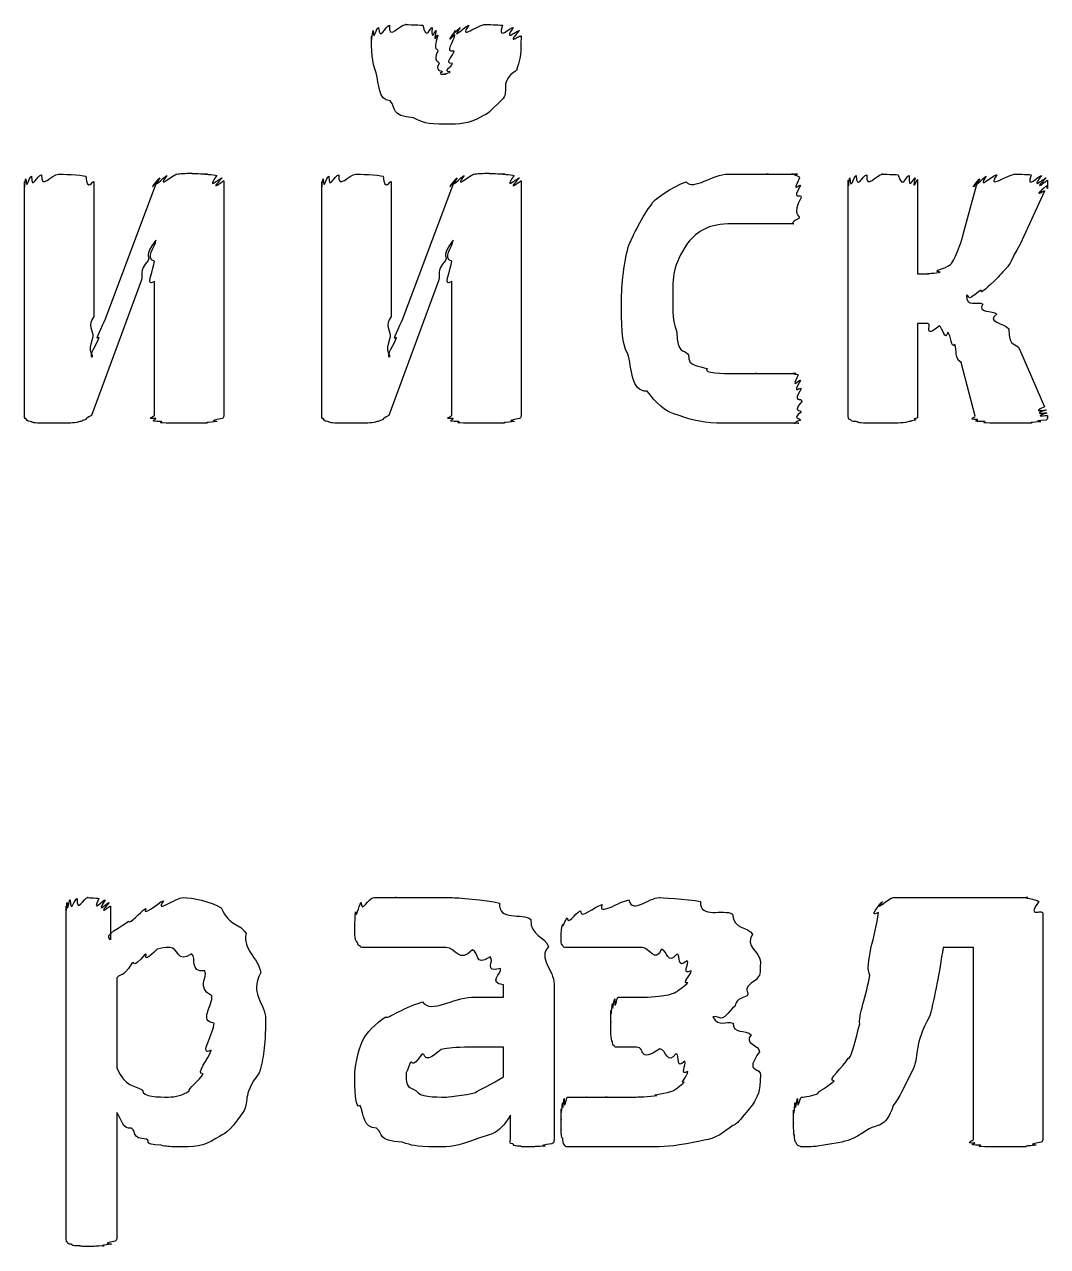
# Model space of a CAD drawing. Header units: millimetres. Extents: x 25 to 190, y 204 to 253.
# Drawn here: x 50.76 to 58, y 244.48 to 253.13 of the extents above; entities that cross this region are included whole.
import ezdxf

# ---------------------------------------------------------------- set-up
doc = ezdxf.new("R2010")
doc.units = ezdxf.units.MM
doc.layers.get('0').update_dxf_attribs({"linetype": 'CONTINUOUS'})

msp = doc.modelspace()

# ---------------------------------------------------------------- linework, layer by layer
at = {"color": 0}
for p, q in [((54.2742, 253.049), (54.2742, 253.049)), ((50.7573, 250.365), (50.7573, 252.018)), ((51.248, 252.018), (51.248, 251.065)), ((51.3306, 251.048), (51.6943, 252.018)), ((52.1684, 252.024), (52.1684, 250.365)), ((52.863, 250.365), (52.863, 252.018)), ((53.3534, 252.018), (53.3534, 251.065)), ((53.4363, 251.048), (53.8, 252.018)), ((54.2742, 252.024), (54.2742, 250.365)), ((56.5919, 250.354), (56.5919, 252.029)), ((57.0826, 252.035), (57.0826, 251.368)), ((57.4075, 251.655), (57.507, 252.018)), ((57.9808, 251.952), (57.81, 251.577)), ((51.5842, 251.318), (51.2314, 250.365)), ((51.6777, 250.365), (51.6777, 251.313)), ((53.6896, 251.318), (53.3368, 250.365)), ((53.7834, 250.365), (53.7834, 251.313)), ((57.0826, 251.368), (57.1652, 251.368)), ((57.1542, 251.015), (57.0826, 251.015)), ((57.0826, 251.015), (57.0826, 250.348)), ((57.8044, 250.833), (57.9808, 250.425)), ((57.4904, 250.359), (57.3913, 250.74)), ((56.2638, 250.464), (56.2638, 250.464)), ((58.003, 250.354), (58.003, 250.354)), ((51.0536, 244.542), (51.0536, 246.891)), ((51.3676, 246.891), (51.3676, 246.654)), ((56.9101, 246.952), (57.8637, 246.952)), ((57.9684, 246.841), (57.9684, 245.243)), ((57.4781, 246.599), (57.2629, 246.599)), ((57.4781, 245.243), (57.4781, 246.599)), ((51.4117, 246.384), (51.4117, 245.744)), ((54.15, 246.246), (54.15, 246.334)), ((54.5084, 246.339), (54.5084, 245.243)), ((53.9238, 246.246), (54.15, 246.246)), ((54.9603, 246.246), (55.1092, 246.246)), ((55.6383, 246.108), (55.6327, 246.108)), ((52.101, 246.064), (52.101, 246.064)), ((52.4648, 246.091), (52.4648, 246.091)), ((54.15, 245.893), (53.9129, 245.893)), ((54.15, 245.684), (54.15, 245.893)), ((55.0926, 245.893), (54.9547, 245.893)), ((55.9689, 245.7), (55.9689, 245.7)), ((51.4117, 245.43), (51.4117, 244.542)), ((54.1997, 245.243), (54.1997, 245.413))]:
    msp.add_line(p, q, dxfattribs=at)
for points in [[(53.2268, 253.088), (53.2296, 252.995), (53.2462, 253.106), (53.2652, 253.11)], [(53.2652, 253.11), (53.2709, 253.007), (53.3121, 253.122), (53.3425, 253.126)], [(53.3425, 253.126), (53.3329, 253.013), (53.4141, 253.132), (53.4582, 253.132)], [(53.4582, 253.132), (53.4278, 253.132), (53.5492, 253.129), (53.5795, 253.126)], [(53.5795, 253.126), (53.6042, 253.007), (53.6303, 253.117), (53.6455, 253.11)], [(53.6455, 253.11), (53.6346, 252.995), (53.6691, 253.099), (53.6734, 253.088)], [(53.811, 253.088), (53.7365, 252.995), (53.8289, 253.106), (53.8441, 253.11)], [(53.8441, 253.11), (53.7669, 253.007), (53.8787, 253.122), (53.9048, 253.126)], [(53.9048, 253.126), (53.8219, 253.013), (53.9722, 253.132), (54.0205, 253.132)], [(54.0205, 253.132), (54.0385, 253.132), (54.1115, 253.129), (54.1419, 253.126)], [(54.1419, 253.126), (54.1002, 253.007), (54.1997, 253.117), (54.2188, 253.11)], [(54.2188, 253.11), (54.1419, 252.995), (54.2548, 253.099), (54.2629, 253.088)], [(53.2158, 253.049), (53.2158, 252.973), (53.2183, 253.077), (53.2268, 253.088)], [(53.2486, 252.79), (53.2158, 252.863), (53.2158, 252.953), (53.2158, 253.049)], [(53.6734, 253.088), (53.6455, 252.978), (53.6843, 253.068), (53.6843, 253.055)], [(53.6843, 253.055), (53.6455, 252.922), (53.6843, 252.978), (53.6843, 252.944)], [(53.8057, 253.06), (53.7256, 252.978), (53.8067, 253.08), (53.811, 253.088)], [(53.8, 252.944), (53.7256, 252.925), (53.8057, 253.019), (53.8057, 253.06)], [(54.2629, 253.088), (54.1556, 252.973), (54.2742, 253.063), (54.2742, 253.049)], [(54.2742, 253.049), (54.2742, 252.874), (54.2629, 252.884), (54.241, 252.807)], [(53.6843, 252.944), (53.6483, 252.856), (53.691, 252.881), (53.6952, 252.856)], [(53.7891, 252.856), (53.7228, 252.856), (53.8, 252.911), (53.8, 252.944)], [(53.6952, 252.856), (53.6593, 252.804), (53.709, 252.809), (53.7175, 252.796)], [(53.7725, 252.796), (53.7118, 252.804), (53.7849, 252.83), (53.7891, 252.856)], [(53.3481, 252.592), (53.2599, 252.592), (53.2709, 252.713), (53.2486, 252.79)], [(53.7175, 252.796), (53.6744, 252.779), (53.7337, 252.779), (53.745, 252.779)], [(53.745, 252.779), (53.6967, 252.779), (53.764, 252.785), (53.7725, 252.796)], [(54.241, 252.807), (54.1154, 252.724), (54.1913, 252.666), (54.1472, 252.608)], [(53.5132, 252.47), (53.3481, 252.484), (53.3922, 252.539), (53.3481, 252.592)], [(54.1472, 252.608), (54.0314, 252.493), (54.0537, 252.509), (53.9873, 252.476)], [(53.745, 252.426), (53.5975, 252.426), (53.5795, 252.44), (53.5132, 252.47)], [(53.9873, 252.476), (53.8992, 252.426), (53.8399, 252.426), (53.745, 252.426)], [(50.8071, 252.057), (50.8081, 251.952), (50.8483, 252.068), (50.8787, 252.068)], [(50.8787, 252.068), (50.8702, 251.955), (50.9517, 252.073), (50.9997, 252.073)], [(50.9997, 252.073), (51.0134, 252.073), (51.1598, 252.068), (51.1926, 252.057)], [(51.7165, 252.046), (51.646, 251.944), (51.7469, 252.058), (51.7659, 252.063)], [(51.7659, 252.063), (51.6862, 251.955), (51.8114, 252.073), (51.8375, 252.073)], [(51.8375, 252.073), (51.8555, 252.076), (51.8982, 252.079), (51.9423, 252.079)], [(51.9423, 252.079), (51.9437, 252.076), (52.0224, 252.076), (52.0527, 252.073)], [(52.0527, 252.073), (52.003, 252.073), (52.1035, 252.069), (52.1187, 252.063)], [(52.1187, 252.063), (52.0361, 251.944), (52.149, 252.053), (52.1575, 252.046)], [(52.9124, 252.057), (52.9138, 251.952), (52.9537, 252.068), (52.984, 252.068)], [(52.984, 252.068), (52.9759, 251.955), (53.0571, 252.073), (53.1054, 252.073)], [(53.1054, 252.073), (53.1192, 252.073), (53.2652, 252.068), (53.2984, 252.057)], [(53.8219, 252.046), (53.7517, 251.944), (53.8522, 252.058), (53.8716, 252.063)], [(53.8716, 252.063), (53.7916, 251.955), (53.9171, 252.073), (53.9433, 252.073)], [(53.9433, 252.073), (53.9612, 252.076), (54.0039, 252.079), (54.048, 252.079)], [(54.048, 252.079), (54.0494, 252.076), (54.1281, 252.076), (54.1584, 252.073)], [(54.1584, 252.073), (54.1087, 252.073), (54.2092, 252.069), (54.2244, 252.063)], [(54.2244, 252.063), (54.1419, 251.944), (54.2548, 252.053), (54.2629, 252.046)], [(55.4426, 252.018), (55.499, 251.955), (55.6327, 252.073), (55.7403, 252.073)], [(55.7403, 252.073), (55.7749, 252.073), (55.8408, 252.073), (55.8892, 252.073)], [(55.8892, 252.073), (55.874, 252.073), (55.9855, 252.073), (56.0268, 252.073)], [(56.0268, 252.073), (55.9551, 252.073), (56.104, 252.073), (56.1372, 252.073)], [(56.1372, 252.073), (56.1386, 252.073), (56.1922, 252.073), (56.2031, 252.073)], [(56.2031, 252.073), (56.1647, 252.073), (56.2268, 252.073), (56.231, 252.073)], [(56.231, 252.073), (56.1756, 252.073), (56.2434, 252.064), (56.2472, 252.046)], [(56.6028, 252.046), (56.6099, 251.944), (56.6279, 252.058), (56.6469, 252.063)], [(56.6469, 252.063), (56.6498, 251.952), (56.6939, 252.068), (56.7242, 252.068)], [(56.7242, 252.068), (56.7133, 251.955), (56.793, 252.073), (56.8343, 252.073)], [(56.8343, 252.073), (56.7972, 252.073), (56.9143, 252.071), (56.9447, 252.068)], [(56.9447, 252.068), (56.9778, 251.952), (57.0025, 252.065), (57.0219, 252.063)], [(57.0219, 252.063), (57.0177, 251.944), (57.0576, 252.053), (57.066, 252.046)], [(57.5677, 252.057), (57.4985, 251.952), (57.6143, 252.068), (57.6446, 252.068)], [(57.6446, 252.068), (57.562, 251.955), (57.7219, 252.073), (57.7769, 252.073)], [(57.7769, 252.073), (57.7783, 252.073), (57.857, 252.071), (57.8873, 252.068)], [(57.8873, 252.068), (57.8404, 251.952), (57.9438, 252.065), (57.9589, 252.063)], [(57.9589, 252.063), (57.8735, 251.944), (57.9878, 252.053), (57.9921, 252.046)], [(50.7573, 252.018), (50.7573, 251.926), (50.7601, 252.032), (50.7683, 252.04)], [(50.7683, 252.04), (50.7711, 251.941), (50.7877, 252.053), (50.8071, 252.057)], [(51.1926, 252.057), (51.2011, 251.937), (51.248, 252.036), (51.248, 252.018)], [(51.6943, 252.018), (51.6199, 251.93), (51.7052, 252.038), (51.7165, 252.046)], [(52.1575, 252.046), (52.0499, 251.93), (52.1684, 252.031), (52.1684, 252.024)], [(52.863, 252.018), (52.863, 251.926), (52.8655, 252.032), (52.874, 252.04)], [(52.874, 252.04), (52.8768, 251.941), (52.8934, 252.053), (52.9124, 252.057)], [(53.2984, 252.057), (53.3065, 251.937), (53.3534, 252.036), (53.3534, 252.018)], [(53.8, 252.018), (53.7256, 251.93), (53.811, 252.038), (53.8219, 252.046)], [(54.2629, 252.046), (54.1556, 251.93), (54.2742, 252.031), (54.2742, 252.024)], [(55.2002, 251.859), (55.1974, 251.886), (55.3501, 251.985), (55.4426, 252.018)], [(56.2472, 252.046), (56.1827, 251.922), (56.2529, 252.013), (56.2529, 251.991)], [(56.2529, 251.991), (56.1869, 251.878), (56.2585, 251.941), (56.2585, 251.908)], [(56.5919, 252.029), (56.5919, 251.933), (56.5947, 252.042), (56.6028, 252.046)], [(57.066, 252.046), (57.0357, 251.933), (57.0826, 252.038), (57.0826, 252.035)], [(57.507, 252.018), (57.4368, 251.93), (57.5123, 252.036), (57.5236, 252.04)], [(57.5236, 252.04), (57.4587, 251.941), (57.5483, 252.053), (57.5677, 252.057)], [(57.9974, 251.991), (57.8778, 251.889), (57.9878, 251.966), (57.9808, 251.952)], [(57.9921, 252.046), (57.8845, 251.933), (58.003, 252.036), (58.003, 252.029)], [(58.003, 252.029), (58.003, 251.915), (58.0002, 252.005), (57.9974, 251.991)], [(56.2585, 251.908), (56.1869, 251.776), (56.2529, 251.788), (56.2419, 251.759)], [(55.0404, 251.577), (55.0623, 251.622), (55.1339, 251.784), (55.2002, 251.859)], [(55.7678, 251.721), (55.6052, 251.721), (55.5265, 251.674), (55.4535, 251.583)], [(55.9386, 251.721), (55.8077, 251.721), (55.8341, 251.721), (55.7678, 251.721)], [(56.0599, 251.721), (56.0215, 251.721), (55.9855, 251.721), (55.9386, 251.721)], [(56.1481, 251.721), (56.0903, 251.721), (56.0959, 251.721), (56.0599, 251.721)], [(56.2031, 251.721), (56.1344, 251.721), (56.1703, 251.721), (56.1481, 251.721)], [(56.2419, 251.759), (56.1647, 251.721), (56.2169, 251.721), (56.2031, 251.721)], [(57.3634, 251.522), (57.3595, 251.507), (57.3966, 251.602), (57.4075, 251.655)], [(51.689, 251.605), (51.5952, 251.478), (51.6516, 251.509), (51.6336, 251.462)], [(51.6777, 251.456), (51.6089, 251.478), (51.6848, 251.557), (51.689, 251.605)], [(53.7944, 251.605), (53.7009, 251.478), (53.7573, 251.509), (53.7393, 251.462)], [(53.7834, 251.456), (53.7146, 251.478), (53.7905, 251.557), (53.7944, 251.605)], [(54.985, 251.17), (54.985, 251.28), (55.003, 251.467), (55.0404, 251.577)], [(55.4535, 251.583), (55.3448, 251.419), (55.3491, 251.358), (55.3491, 251.186)], [(57.81, 251.577), (57.7303, 251.445), (57.755, 251.462), (57.7219, 251.418)], [(51.6336, 251.462), (51.562, 251.382), (51.6019, 251.365), (51.5842, 251.318)], [(51.6777, 251.313), (51.6061, 251.26), (51.6777, 251.408), (51.6777, 251.456)], [(53.7393, 251.462), (53.6677, 251.382), (53.7076, 251.365), (53.6896, 251.318)], [(53.7834, 251.313), (53.7118, 251.26), (53.7834, 251.408), (53.7834, 251.456)], [(57.3084, 251.429), (57.3264, 251.434), (57.3486, 251.485), (57.3634, 251.522)], [(57.1652, 251.368), (57.1211, 251.368), (57.2202, 251.371), (57.2424, 251.379)], [(57.2424, 251.379), (57.168, 251.386), (57.2893, 251.406), (57.3084, 251.429)], [(57.7219, 251.418), (57.664, 251.36), (57.6559, 251.342), (57.6227, 251.313)], [(57.6227, 251.313), (57.4848, 251.187), (57.5592, 251.265), (57.5236, 251.247)], [(57.5236, 251.247), (57.4146, 251.155), (57.4587, 251.22), (57.4298, 251.214)], [(57.4298, 251.214), (57.4255, 251.128), (57.5084, 251.175), (57.5455, 251.153)], [(55.0291, 250.806), (54.985, 250.863), (54.985, 251.033), (54.985, 251.17)], [(55.3491, 251.186), (55.3448, 251.04), (55.3572, 251.021), (55.3766, 250.954)], [(57.5455, 251.153), (57.4985, 251.088), (57.6143, 251.11), (57.6446, 251.081)], [(51.248, 251.065), (51.2011, 251), (51.2452, 250.968), (51.2424, 250.921)], [(51.2865, 250.916), (51.2424, 250.875), (51.3154, 251.004), (51.3306, 251.048)], [(53.3534, 251.065), (53.3065, 251), (53.3506, 250.968), (53.3481, 250.921)], [(53.3922, 250.916), (53.3481, 250.875), (53.4211, 251.004), (53.4363, 251.048)], [(57.6446, 251.081), (57.5578, 251.029), (57.7014, 251.017), (57.7275, 250.977)], [(55.3766, 250.954), (55.3819, 250.795), (55.4221, 250.839), (55.4591, 250.795)], [(57.2368, 250.999), (57.1168, 250.897), (57.187, 251.015), (57.1542, 251.015)], [(57.2975, 250.954), (57.2781, 250.879), (57.259, 250.99), (57.2368, 250.999)], [(57.3472, 250.866), (57.3193, 250.835), (57.3193, 250.933), (57.2975, 250.954)], [(57.7275, 250.977), (57.7303, 250.831), (57.7825, 250.888), (57.8044, 250.833)], [(51.2424, 250.921), (51.1983, 250.787), (51.2396, 250.825), (51.2367, 250.778)], [(51.2367, 250.778), (51.212, 250.787), (51.2713, 250.872), (51.2865, 250.916)], [(53.3481, 250.921), (53.304, 250.787), (53.3453, 250.825), (53.3425, 250.778)], [(53.3425, 250.778), (53.3178, 250.787), (53.377, 250.872), (53.3922, 250.916)], [(57.3913, 250.74), (57.3444, 250.762), (57.361, 250.829), (57.3472, 250.866)], [(55.167, 250.536), (55.0471, 250.533), (55.0623, 250.698), (55.0291, 250.806)], [(55.4591, 250.795), (55.4549, 250.706), (55.5392, 250.717), (55.5914, 250.696)], [(55.5914, 250.696), (55.5611, 250.662), (55.7071, 250.662), (55.7735, 250.662)], [(55.7735, 250.662), (55.8119, 250.662), (55.8959, 250.662), (55.9442, 250.662)], [(55.9442, 250.662), (55.9072, 250.662), (56.0338, 250.662), (56.0709, 250.662)], [(56.0709, 250.662), (56.0987, 250.662), (56.1372, 250.662), (56.159, 250.662)], [(56.159, 250.662), (56.1453, 250.662), (56.2046, 250.662), (56.2197, 250.662)], [(56.2197, 250.662), (56.1675, 250.662), (56.2321, 250.658), (56.2363, 250.651)], [(56.2363, 250.651), (56.1785, 250.53), (56.2487, 250.631), (56.2529, 250.613)], [(56.2529, 250.613), (56.1869, 250.497), (56.2585, 250.577), (56.2585, 250.552)], [(55.3932, 250.365), (55.2856, 250.387), (55.2291, 250.461), (55.167, 250.536)], [(56.2585, 250.552), (56.1894, 250.445), (56.2638, 250.497), (56.2638, 250.464)], [(56.2638, 250.464), (56.1894, 250.383), (56.261, 250.409), (56.2585, 250.387)], [(57.9808, 250.425), (57.8778, 250.378), (57.9921, 250.41), (57.9921, 250.403)], [(50.7683, 250.343), (50.7573, 250.339), (50.7573, 250.357), (50.7573, 250.365)], [(50.8014, 250.321), (50.7711, 250.323), (50.7753, 250.334), (50.7683, 250.343)], [(51.1926, 250.337), (51.1542, 250.321), (51.1665, 250.323), (51.1485, 250.321)], [(51.2314, 250.365), (51.1761, 250.334), (51.2039, 250.344), (51.1926, 250.337)], [(51.689, 250.343), (51.6061, 250.339), (51.6777, 250.357), (51.6777, 250.365)], [(51.7275, 250.321), (51.6199, 250.323), (51.6957, 250.334), (51.689, 250.343)], [(52.1575, 250.343), (52.0361, 250.323), (52.1367, 250.328), (52.1187, 250.321)], [(52.1684, 250.365), (52.1684, 250.339), (52.1642, 250.349), (52.1575, 250.343)], [(52.874, 250.343), (52.863, 250.339), (52.863, 250.357), (52.863, 250.365)], [(52.9071, 250.321), (52.8768, 250.323), (52.8807, 250.334), (52.874, 250.343)], [(53.2984, 250.337), (53.2599, 250.321), (53.2723, 250.323), (53.2543, 250.321)], [(53.3368, 250.365), (53.2818, 250.334), (53.3093, 250.344), (53.2984, 250.337)], [(53.7944, 250.343), (53.7118, 250.339), (53.7834, 250.357), (53.7834, 250.365)], [(53.8332, 250.321), (53.7256, 250.323), (53.8014, 250.334), (53.7944, 250.343)], [(54.2629, 250.343), (54.1419, 250.323), (54.2424, 250.328), (54.2244, 250.321)], [(54.2742, 250.365), (54.2742, 250.339), (54.2699, 250.349), (54.2629, 250.343)], [(55.7071, 250.31), (55.5833, 250.31), (55.4838, 250.328), (55.3932, 250.365)], [(56.2529, 250.332), (56.1827, 250.31), (56.2487, 250.31), (56.2419, 250.31)], [(56.2585, 250.387), (56.1869, 250.339), (56.2557, 250.346), (56.2529, 250.332)], [(56.6028, 250.337), (56.5919, 250.334), (56.5919, 250.349), (56.5919, 250.354)], [(56.6469, 250.321), (56.6099, 250.321), (56.6138, 250.329), (56.6028, 250.337)], [(57.066, 250.332), (57.0177, 250.321), (57.0438, 250.323), (57.0219, 250.321)], [(57.0826, 250.348), (57.0357, 250.332), (57.077, 250.339), (57.066, 250.332)], [(57.507, 250.337), (57.4255, 250.334), (57.4904, 250.351), (57.4904, 250.359)], [(57.5564, 250.321), (57.4477, 250.321), (57.5179, 250.329), (57.507, 250.337)], [(57.9921, 250.332), (57.8707, 250.321), (57.9713, 250.323), (57.9533, 250.321)], [(57.9921, 250.403), (57.8817, 250.365), (57.9974, 250.388), (57.9974, 250.381)], [(57.9974, 250.381), (57.8845, 250.349), (58.003, 250.367), (58.003, 250.365)], [(58.003, 250.354), (58.003, 250.332), (57.9988, 250.339), (57.9921, 250.332)], [(58.003, 250.365), (58.003, 250.343), (58.003, 250.357), (58.003, 250.354)], [(50.873, 250.31), (50.8042, 250.312), (50.8194, 250.317), (50.8014, 250.321)], [(50.9834, 250.31), (50.8635, 250.31), (50.902, 250.31), (50.873, 250.31)], [(51.0826, 250.31), (50.9475, 250.31), (51.0233, 250.31), (50.9834, 250.31)], [(51.1485, 250.321), (51.1168, 250.312), (51.1073, 250.312), (51.0826, 250.31)], [(51.8047, 250.31), (51.6611, 250.312), (51.7493, 250.317), (51.7275, 250.321)], [(51.9257, 250.31), (51.8403, 250.31), (51.8375, 250.31), (51.8047, 250.31)], [(52.0418, 250.31), (51.937, 250.31), (51.9726, 250.31), (51.9257, 250.31)], [(52.1187, 250.321), (51.9987, 250.312), (52.0746, 250.312), (52.0418, 250.31)], [(52.9788, 250.31), (52.9096, 250.312), (52.9248, 250.317), (52.9071, 250.321)], [(53.0888, 250.31), (52.9689, 250.31), (53.0077, 250.31), (52.9788, 250.31)], [(53.1883, 250.31), (53.0532, 250.31), (53.129, 250.31), (53.0888, 250.31)], [(53.2543, 250.321), (53.2225, 250.312), (53.213, 250.312), (53.1883, 250.31)], [(53.9101, 250.31), (53.7669, 250.312), (53.8551, 250.317), (53.8332, 250.321)], [(54.0314, 250.31), (53.9461, 250.31), (53.9433, 250.31), (53.9101, 250.31)], [(54.1472, 250.31), (54.0424, 250.31), (54.0784, 250.31), (54.0314, 250.31)], [(54.2244, 250.321), (54.1045, 250.312), (54.1803, 250.312), (54.1472, 250.31)], [(55.8669, 250.31), (55.7569, 250.31), (55.7622, 250.31), (55.7071, 250.31)], [(56.0158, 250.31), (55.8631, 250.31), (55.9223, 250.31), (55.8669, 250.31)], [(56.1372, 250.31), (56.0723, 250.31), (56.0627, 250.31), (56.0158, 250.31)], [(56.2144, 250.31), (56.1428, 250.31), (56.1728, 250.31), (56.1372, 250.31)], [(56.2419, 250.31), (56.1717, 250.31), (56.2282, 250.31), (56.2144, 250.31)], [(56.7242, 250.31), (56.6498, 250.312), (56.6692, 250.317), (56.6469, 250.321)], [(56.8343, 250.31), (56.7133, 250.31), (56.7574, 250.31), (56.7242, 250.31)], [(56.9447, 250.31), (56.9143, 250.31), (56.8784, 250.31), (56.8343, 250.31)], [(57.0219, 250.321), (56.9778, 250.312), (56.9778, 250.312), (56.9447, 250.31)], [(57.6393, 250.31), (57.4918, 250.312), (57.5786, 250.317), (57.5564, 250.321)], [(57.7716, 250.31), (57.6749, 250.31), (57.6721, 250.31), (57.6393, 250.31)], [(57.8817, 250.31), (57.7744, 250.31), (57.8157, 250.31), (57.7716, 250.31)], [(57.9533, 250.321), (57.8337, 250.312), (57.9106, 250.312), (57.8817, 250.31)], [(51.0536, 246.891), (51.0536, 246.808), (51.0551, 246.914), (51.0589, 246.918)], [(51.0589, 246.918), (51.0604, 246.819), (51.0702, 246.931), (51.0812, 246.935)], [(51.0812, 246.935), (51.0868, 246.83), (51.1115, 246.946), (51.1309, 246.946)], [(51.1309, 246.946), (51.1267, 246.833), (51.1775, 246.952), (51.2078, 246.952)], [(51.2078, 246.952), (51.1888, 246.952), (51.2657, 246.949), (51.2851, 246.946)], [(51.2851, 246.946), (51.2258, 246.83), (51.3182, 246.942), (51.3292, 246.935)], [(51.3292, 246.935), (51.2519, 246.819), (51.3524, 246.925), (51.3567, 246.918)], [(51.3567, 246.918), (51.2632, 246.804), (51.3676, 246.902), (51.3676, 246.891)], [(51.4946, 246.786), (51.5056, 246.76), (51.5743, 246.852), (51.616, 246.874)], [(51.616, 246.874), (51.5895, 246.808), (51.7013, 246.918), (51.7426, 246.929)], [(51.7426, 246.929), (51.6738, 246.833), (51.8322, 246.952), (51.8806, 246.952)], [(51.8806, 246.952), (51.9465, 246.952), (52.076, 246.926), (52.1504, 246.88)], [(52.1504, 246.88), (52.2111, 246.742), (52.2827, 246.775), (52.3268, 246.698)], [(53.1026, 246.852), (53.1082, 246.789), (53.122, 246.896), (53.1414, 246.918)], [(53.1414, 246.918), (53.1442, 246.833), (53.1908, 246.952), (53.2349, 246.952)], [(53.2349, 246.952), (53.2324, 246.952), (53.3301, 246.952), (53.3894, 246.952)], [(53.3894, 246.952), (53.3506, 246.952), (53.5107, 246.952), (53.5767, 246.952)], [(53.5767, 246.952), (53.6042, 246.952), (53.7161, 246.952), (53.7863, 246.952)], [(53.7863, 246.952), (53.8057, 246.952), (54.03, 246.937), (54.1225, 246.913)], [(54.1225, 246.913), (54.1073, 246.782), (54.2879, 246.848), (54.3429, 246.797)], [(54.6957, 246.858), (54.6929, 246.789), (54.791, 246.891), (54.8499, 246.902)], [(54.8499, 246.902), (54.8114, 246.815), (54.9712, 246.926), (55.0376, 246.935)], [(55.0376, 246.935), (55.0651, 246.833), (55.178, 246.952), (55.2524, 246.952)], [(55.2524, 246.952), (55.2443, 246.952), (55.4563, 246.942), (55.5445, 246.924)], [(55.5445, 246.924), (55.5392, 246.797), (55.7071, 246.876), (55.7706, 246.835)], [(56.8053, 246.847), (56.7256, 246.8), (56.818, 246.908), (56.8332, 246.924)], [(56.8332, 246.924), (56.7588, 246.833), (56.8773, 246.952), (56.9101, 246.952)], [(57.8637, 246.952), (57.8143, 246.952), (57.9219, 246.942), (57.9409, 246.924)], [(57.9409, 246.924), (57.8499, 246.797), (57.9684, 246.877), (57.9684, 246.841)], [(51.3676, 246.654), (51.3073, 246.687), (51.4533, 246.749), (51.4946, 246.786)], [(53.0973, 246.753), (53.0973, 246.745), (53.0987, 246.83), (53.1026, 246.852)], [(54.3429, 246.797), (54.3387, 246.678), (54.4435, 246.681), (54.4696, 246.604)], [(54.5691, 246.764), (54.5715, 246.727), (54.5867, 246.797), (54.6019, 246.808)], [(54.6019, 246.808), (54.6047, 246.753), (54.6516, 246.838), (54.6957, 246.858)], [(55.7706, 246.835), (55.7816, 246.72), (55.8807, 246.75), (55.9139, 246.692)], [(56.745, 246.4), (56.7034, 246.48), (56.7863, 246.681), (56.8053, 246.847)], [(53.0973, 246.687), (53.0973, 246.678), (53.0973, 246.731), (53.0973, 246.753)], [(54.5578, 246.692), (54.5578, 246.689), (54.5606, 246.745), (54.5691, 246.764)], [(52.3268, 246.698), (52.3021, 246.587), (52.4097, 246.528), (52.4316, 246.422)], [(53.1139, 246.637), (53.1001, 246.639), (53.1001, 246.668), (53.0973, 246.687)], [(53.1357, 246.61), (53.1153, 246.612), (53.1206, 246.626), (53.1139, 246.637)], [(54.5578, 246.643), (54.5578, 246.643), (54.5578, 246.673), (54.5578, 246.692)], [(54.5691, 246.615), (54.5606, 246.616), (54.5606, 246.632), (54.5578, 246.643)], [(54.5853, 246.599), (54.5691, 246.601), (54.5715, 246.607), (54.5691, 246.615)], [(55.9139, 246.692), (55.8504, 246.605), (55.9689, 246.572), (55.9689, 246.499)], [(51.6103, 246.549), (51.5126, 246.433), (51.5497, 246.512), (51.5165, 246.483)], [(51.6985, 246.587), (51.5719, 246.466), (51.6393, 246.567), (51.6103, 246.549)], [(51.7867, 246.599), (51.7483, 246.599), (51.7275, 246.594), (51.6985, 246.587)], [(51.9409, 246.555), (51.8389, 246.48), (51.8488, 246.599), (51.7867, 246.599)], [(52.0347, 246.433), (51.9204, 246.422), (51.9811, 246.524), (51.9409, 246.555)], [(53.1633, 246.599), (53.1301, 246.599), (53.1428, 246.601), (53.1357, 246.61)], [(53.2349, 246.599), (53.1551, 246.599), (53.177, 246.599), (53.1633, 246.599)], [(53.3562, 246.599), (53.2211, 246.599), (53.268, 246.599), (53.2349, 246.599)], [(53.5217, 246.599), (53.4349, 246.599), (53.4031, 246.599), (53.3562, 246.599)], [(53.7422, 246.599), (53.563, 246.599), (53.5876, 246.599), (53.5217, 246.599)], [(53.9295, 246.582), (53.8357, 246.48), (53.8152, 246.599), (53.7422, 246.599)], [(54.0561, 246.532), (53.938, 246.458), (53.9806, 246.571), (53.9295, 246.582)], [(54.1281, 246.45), (54.0039, 246.414), (54.0893, 246.511), (54.0561, 246.532)], [(54.4696, 246.604), (54.3899, 246.524), (54.5084, 246.439), (54.5084, 246.339)], [(54.6019, 246.599), (54.5828, 246.599), (54.5924, 246.599), (54.5853, 246.599)], [(54.6626, 246.599), (54.598, 246.599), (54.6132, 246.599), (54.6019, 246.599)], [(54.7673, 246.599), (54.6573, 246.599), (54.6915, 246.599), (54.6626, 246.599)], [(54.9219, 246.599), (54.8584, 246.599), (54.8114, 246.599), (54.7673, 246.599)], [(55.1311, 246.599), (54.9797, 246.599), (54.9836, 246.599), (54.9219, 246.599)], [(55.269, 246.587), (55.2263, 246.48), (55.1822, 246.599), (55.1311, 246.599)], [(55.3791, 246.555), (55.3103, 246.466), (55.3131, 246.579), (55.269, 246.587)], [(55.451, 246.505), (55.3695, 246.44), (55.4083, 246.543), (55.3791, 246.555)], [(57.2629, 246.599), (57.2368, 246.418), (57.205, 246.257), (57.1694, 246.114)], [(51.5165, 246.483), (51.4463, 246.378), (51.4477, 246.423), (51.4117, 246.384)], [(54.15, 246.334), (54.0343, 246.348), (54.1419, 246.417), (54.1281, 246.45)], [(55.4785, 246.433), (55.4069, 246.4), (55.4687, 246.485), (55.451, 246.505)], [(55.9689, 246.499), (55.9689, 246.37), (55.9594, 246.412), (55.9414, 246.373)], [(52.0845, 246.257), (51.9688, 246.319), (52.0594, 246.381), (52.0347, 246.433)], [(52.4316, 246.422), (52.3462, 246.26), (52.4648, 246.209), (52.4648, 246.091)], [(55.4563, 246.35), (55.4069, 246.341), (55.4785, 246.403), (55.4785, 246.433)], [(55.9414, 246.373), (55.8176, 246.29), (55.9043, 246.293), (55.8754, 246.257)], [(56.673, 246.058), (56.6593, 246.102), (56.7228, 246.271), (56.745, 246.4)], [(55.269, 246.257), (55.3145, 246.26), (55.3544, 246.275), (55.3847, 246.29)], [(55.3847, 246.29), (55.3766, 246.293), (55.4411, 246.329), (55.4563, 246.35)], [(52.101, 246.064), (51.9864, 246.072), (52.0954, 246.193), (52.0845, 246.257)], [(53.3178, 246.108), (53.3135, 246.083), (53.4734, 246.191), (53.5767, 246.213)], [(53.5767, 246.213), (53.6374, 246.127), (53.7944, 246.246), (53.9238, 246.246)], [(54.9106, 246.152), (54.9134, 246.087), (54.9176, 246.191), (54.9219, 246.202)], [(54.9219, 246.202), (54.9219, 246.114), (54.93, 246.227), (54.9381, 246.235)], [(54.9381, 246.235), (54.9356, 246.127), (54.9522, 246.246), (54.9603, 246.246)], [(55.1092, 246.246), (55.1049, 246.246), (55.2249, 246.248), (55.269, 246.257)], [(55.8754, 246.257), (55.7622, 246.219), (55.8147, 246.193), (55.7706, 246.169)], [(53.1523, 245.937), (53.1742, 245.992), (53.2476, 246.064), (53.3178, 246.108)], [(54.9106, 246.075), (54.9106, 246.043), (54.9106, 246.13), (54.9106, 246.152)], [(55.6327, 246.108), (55.674, 246.028), (55.728, 246.086), (55.7759, 246.064)], [(55.7706, 246.169), (55.6782, 246.05), (55.6853, 246.122), (55.6383, 246.108)], [(57.1694, 246.114), (57.0495, 245.9), (57.0978, 245.85), (57.0537, 245.744)], [(52.0788, 245.871), (51.9864, 245.823), (52.101, 245.998), (52.101, 246.064)], [(52.4648, 246.091), (52.4648, 245.885), (52.4496, 245.824), (52.4207, 245.711)], [(54.9106, 245.987), (54.9106, 245.981), (54.9106, 246.042), (54.9106, 246.075)], [(55.7759, 246.064), (55.7706, 245.988), (55.8655, 246.017), (55.9029, 245.981)], [(56.5905, 245.816), (56.6085, 245.79), (56.6469, 245.962), (56.673, 246.058)], [(53.0973, 245.695), (53.0973, 245.734), (53.1153, 245.867), (53.1523, 245.937)], [(54.9219, 245.932), (54.9134, 245.933), (54.9134, 245.965), (54.9106, 245.987)], [(54.9328, 245.904), (54.9219, 245.907), (54.9243, 245.921), (54.9219, 245.932)], [(55.9029, 245.981), (55.8479, 245.918), (55.9636, 245.907), (55.9636, 245.86)], [(52.0238, 245.705), (51.9603, 245.702), (52.0679, 245.812), (52.0788, 245.871)], [(53.5711, 245.843), (53.4942, 245.728), (53.5065, 245.807), (53.4885, 245.783)], [(53.709, 245.877), (53.5672, 245.757), (53.6071, 245.857), (53.5711, 245.843)], [(53.9129, 245.893), (53.7986, 245.893), (53.7669, 245.888), (53.709, 245.877)], [(54.9547, 245.893), (54.9328, 245.893), (54.9395, 245.896), (54.9328, 245.904)], [(55.2581, 245.882), (55.0982, 245.775), (55.1586, 245.893), (55.0926, 245.893)], [(55.3738, 245.849), (55.3074, 245.761), (55.305, 245.874), (55.2581, 245.882)], [(55.4344, 245.794), (55.3653, 245.731), (55.4027, 245.834), (55.3738, 245.849)], [(55.9636, 245.86), (55.8504, 245.705), (55.9689, 245.758), (55.9689, 245.7)], [(53.4885, 245.783), (53.4568, 245.679), (53.461, 245.734), (53.461, 245.705)], [(55.4563, 245.722), (55.3918, 245.686), (55.4482, 245.772), (55.4344, 245.794)], [(56.4914, 245.656), (56.4321, 245.658), (56.5602, 245.75), (56.5905, 245.816)], [(51.4117, 245.744), (51.4724, 245.609), (51.5345, 245.626), (51.5938, 245.59)], [(51.9247, 245.584), (51.9095, 245.598), (51.9977, 245.653), (52.0238, 245.705)], [(52.4207, 245.711), (52.2912, 245.543), (52.3558, 245.507), (52.305, 245.43)], [(53.1357, 245.48), (53.0973, 245.444), (53.0973, 245.613), (53.0973, 245.695)], [(53.461, 245.705), (53.4568, 245.598), (53.4843, 245.613), (53.5326, 245.584)], [(53.9517, 245.573), (53.9641, 245.587), (54.0798, 245.635), (54.15, 245.684)], [(55.4288, 245.645), (55.3918, 245.631), (55.4563, 245.692), (55.4563, 245.722)], [(55.9689, 245.7), (55.9689, 245.569), (55.9499, 245.551), (55.9139, 245.485)], [(57.0537, 245.744), (56.9655, 245.573), (56.9655, 245.553), (56.9101, 245.48)], [(51.5938, 245.59), (51.5895, 245.54), (51.7123, 245.54), (51.7758, 245.54)], [(51.7758, 245.54), (51.828, 245.54), (51.883, 245.554), (51.9247, 245.584)], [(53.5326, 245.584), (53.5563, 245.54), (53.6554, 245.54), (53.7475, 245.54)], [(55.2358, 245.551), (55.1751, 245.554), (55.3212, 245.569), (55.3515, 245.584)], [(55.3515, 245.584), (55.3544, 245.587), (55.4094, 245.623), (55.4288, 245.645)], [(56.3809, 245.568), (56.3619, 245.576), (56.4582, 245.614), (56.4914, 245.656)], [(53.7475, 245.54), (53.7214, 245.54), (53.8882, 245.551), (53.9517, 245.573)], [(54.5578, 245.457), (54.5606, 245.386), (54.5648, 245.491), (54.5691, 245.502)], [(54.5691, 245.502), (54.5691, 245.411), (54.5758, 245.525), (54.58, 245.529)], [(54.58, 245.529), (54.58, 245.422), (54.5938, 245.54), (54.6019, 245.54)], [(54.6019, 245.54), (54.598, 245.54), (54.6294, 245.54), (54.6516, 245.54)], [(54.6516, 245.54), (54.6421, 245.54), (54.7028, 245.54), (54.7398, 245.54)], [(54.7398, 245.54), (54.719, 245.54), (54.828, 245.54), (54.8831, 245.54)], [(54.8831, 245.54), (54.8294, 245.54), (55.0058, 245.54), (55.087, 245.54)], [(55.087, 245.54), (55.0831, 245.54), (55.1917, 245.543), (55.2358, 245.551)], [(56.2046, 245.447), (56.2074, 245.386), (56.2116, 245.491), (56.2158, 245.502)], [(56.2158, 245.502), (56.2183, 245.411), (56.2282, 245.525), (56.2321, 245.529)], [(56.2321, 245.529), (56.2296, 245.422), (56.2487, 245.54), (56.2599, 245.54)], [(56.2599, 245.54), (56.2846, 245.54), (56.3439, 245.549), (56.3809, 245.568)], [(51.5165, 245.32), (51.4463, 245.309), (51.4477, 245.389), (51.4117, 245.43)], [(52.305, 245.43), (52.1892, 245.272), (52.1892, 245.292), (52.112, 245.248)], [(53.2515, 245.32), (53.1523, 245.32), (53.1647, 245.416), (53.1357, 245.48)], [(54.1997, 245.413), (54.1115, 245.261), (54.0452, 245.278), (53.957, 245.243)], [(54.5578, 245.386), (54.5578, 245.349), (54.5578, 245.438), (54.5578, 245.457)], [(55.9139, 245.485), (55.7773, 245.322), (55.8229, 245.369), (55.7541, 245.325)], [(56.2046, 245.358), (56.2046, 245.338), (56.2046, 245.424), (56.2046, 245.447)], [(56.9101, 245.48), (56.8551, 245.311), (56.7944, 245.353), (56.7284, 245.309)], [(51.6213, 245.243), (51.5165, 245.245), (51.5525, 245.29), (51.5165, 245.32)], [(53.4335, 245.22), (53.2515, 245.232), (53.3026, 245.276), (53.2515, 245.32)], [(54.5578, 245.309), (54.5578, 245.29), (54.5578, 245.356), (54.5578, 245.386)], [(55.7541, 245.325), (55.6412, 245.234), (55.6052, 245.245), (55.5061, 245.22)], [(56.2102, 245.27), (56.2046, 245.265), (56.2046, 245.321), (56.2046, 245.358)], [(51.726, 245.199), (51.5856, 245.205), (51.6572, 245.223), (51.6213, 245.243)], [(52.112, 245.248), (52.0347, 245.188), (51.9465, 245.188), (51.8474, 245.188)], [(53.957, 245.243), (53.8166, 245.188), (53.7753, 245.188), (53.6758, 245.188)], [(54.2163, 245.209), (54.1845, 245.209), (54.1997, 245.227), (54.1997, 245.243)], [(54.5084, 245.243), (54.5084, 245.209), (54.5028, 245.217), (54.4918, 245.209)], [(54.5691, 245.248), (54.5606, 245.245), (54.5606, 245.287), (54.5578, 245.309)], [(54.58, 245.204), (54.5691, 245.212), (54.5715, 245.233), (54.5691, 245.248)], [(56.2211, 245.22), (56.2116, 245.22), (56.213, 245.248), (56.2102, 245.27)], [(56.7284, 245.309), (56.6085, 245.227), (56.5961, 245.237), (56.5189, 245.215)], [(57.489, 245.215), (57.4065, 245.212), (57.4781, 245.232), (57.4781, 245.243)], [(57.9684, 245.243), (57.9684, 245.217), (57.9646, 245.227), (57.9575, 245.22)], [(51.8474, 245.188), (51.773, 245.188), (51.762, 245.19), (51.726, 245.199)], [(53.6758, 245.188), (53.5122, 245.188), (53.5065, 245.199), (53.4335, 245.22)], [(54.2657, 245.193), (54.2064, 245.194), (54.2272, 245.201), (54.2163, 245.209)], [(54.3539, 245.188), (54.2505, 245.188), (54.2879, 245.189), (54.2657, 245.193)], [(54.4421, 245.193), (54.3278, 245.188), (54.3941, 245.188), (54.3539, 245.188)], [(54.4918, 245.209), (54.3676, 245.194), (54.4643, 245.196), (54.4421, 245.193)], [(54.6132, 245.188), (54.58, 245.188), (54.5867, 245.193), (54.58, 245.204)], [(54.6848, 245.188), (54.6089, 245.188), (54.6269, 245.188), (54.6132, 245.188)], [(54.8114, 245.188), (54.6791, 245.188), (54.7204, 245.188), (54.6848, 245.188)], [(54.9769, 245.188), (54.8954, 245.188), (54.8626, 245.188), (54.8114, 245.188)], [(55.1751, 245.188), (55.0168, 245.188), (55.039, 245.188), (54.9769, 245.188)], [(55.5061, 245.22), (55.3297, 245.188), (55.2993, 245.188), (55.1751, 245.188)], [(56.2487, 245.193), (56.2225, 245.199), (56.2282, 245.209), (56.2211, 245.22)], [(56.2818, 245.188), (56.2448, 245.188), (56.2599, 245.189), (56.2487, 245.193)], [(56.5189, 245.215), (56.3397, 245.188), (56.3658, 245.188), (56.2818, 245.188)], [(57.5275, 245.199), (57.4202, 245.201), (57.4957, 245.211), (57.489, 245.215)], [(57.6047, 245.188), (57.4573, 245.19), (57.5455, 245.194), (57.5275, 245.199)], [(57.7261, 245.188), (57.6407, 245.188), (57.6379, 245.188), (57.6047, 245.188)], [(57.8418, 245.188), (57.737, 245.188), (57.773, 245.188), (57.7261, 245.188)], [(57.9191, 245.199), (57.7991, 245.19), (57.875, 245.19), (57.8418, 245.188)], [(57.9575, 245.22), (57.8362, 245.201), (57.9367, 245.205), (57.9191, 245.199)], [(51.0589, 244.515), (51.0536, 244.512), (51.0536, 244.531), (51.0536, 244.542)], [(51.4117, 244.542), (51.4092, 244.515), (51.4078, 244.529), (51.4008, 244.521)], [(51.0868, 244.498), (51.0646, 244.497), (51.066, 244.508), (51.0589, 244.515)], [(51.1418, 244.487), (51.0893, 244.486), (51.1006, 244.492), (51.0868, 244.498)], [(51.23, 244.482), (51.1376, 244.482), (51.1665, 244.485), (51.1418, 244.487)], [(51.3182, 244.487), (51.2078, 244.482), (51.2657, 244.482), (51.23, 244.482)], [(51.3733, 244.498), (51.2547, 244.486), (51.3429, 244.487), (51.3182, 244.487)], [(51.4008, 244.521), (51.2808, 244.497), (51.387, 244.503), (51.3733, 244.498)]]:
    msp.add_open_spline(points, degree=3, dxfattribs=at)

doc.saveas('drawing.dxf')
